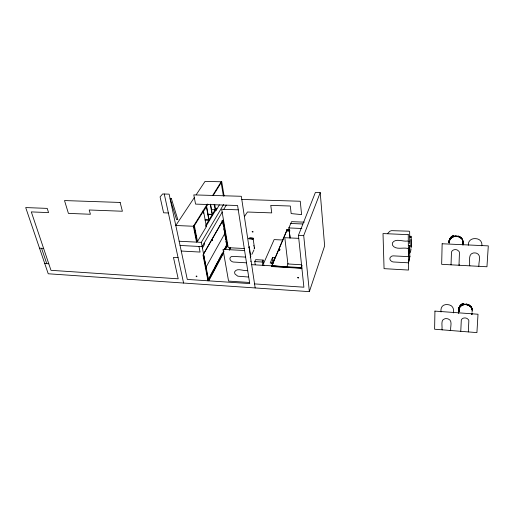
<?xml version="1.0" encoding="UTF-8"?>
<svg xmlns="http://www.w3.org/2000/svg" width="514" height="514" viewBox="0 0 514 514"><rect width="100%" height="100%" fill="white"/><g stroke="black" fill="none" stroke-linecap="round" stroke-linejoin="round"><path stroke-width="0.77" d="M441.031 312.004C440.485 308.895 441.674 305.143 445.22 304.699A8.018 6.02 7.3 0 1 449.647 305.008C453.123 305.939 454.158 309.73 453.419 312.91M449.063 242.685L449.146 241.124A7.626 6.091 3 0 1 449.583 239.723A7.305 5.847 3.5 0 1 450.887 238.001L452.821 236.793A6.881 5.506 3.5 0 1 455.834 236.177M449.23 242.145L449.255 241.426A7.479 5.995 3.5 0 1 449.904 239.357L452.898 236.819L456.265 236.222M463.018 242.043L462.915 244.433M448.998 242.846L449.043 241.342A7.562 6.065 3.5 0 1 449.422 239.768L449.493 239.614A7.157 5.738 3.5 0 1 453.406 236.356M449.043 242.756L449.101 240.584M449.159 242.698L449.223 240.533M449.242 243.064L449.332 240.886M449.326 242.762L449.377 241.111A6.708 5.378 3.5 0 1 449.429 240.314M449.454 242.692L449.493 241.06M409.896 256.056L409.645 257.7A30.365 2.377 -87.5 0 1 409.388 259.082L408.463 262.815L393.313 261.967A4.022 3.212 10.6 0 1 391.707 261.408L390.749 260.675A3.771 3.007 10.7 0 1 390.306 257.302L391.539 256.287A4.003 3.193 10.6 0 1 393.204 255.869L408.418 256.627L409.825 245.429L409.748 256.255M458.809 309.274L458.835 308.747A7.183 5.378 5.8 0 1 459.208 307.359L459.272 307.224A6.798 5.089 5.8 0 1 463.018 304.442A6.553 4.909 5.8 0 1 470.066 305.811A6.843 5.127 5.9 0 1 471.499 307.398L472.231 309.865L472.096 312.184M458.803 311.227L458.938 308.593A7.241 5.403 5.3 0 1 459.368 307.359A6.939 5.185 5.8 0 1 460.621 305.869M458.957 310.989L459.041 308.85A7.1 5.313 5.8 0 1 459.67 307.031L462.529 304.86L465.729 304.423M458.732 313.302L458.745 312.891M458.687 313.071L458.88 307.931M458.861 311.368L458.989 307.88M458.918 310.366L459.021 307.558M463.018 241.15L462.87 244.471L462.902 243.501M463.005 244.587L463.05 241.374L462.382 239.402A7.202 5.776 3.6 0 0 460.859 237.661A6.9 5.532 3.5 0 0 453.406 236.35M463.127 241.214L462.953 245.159M458.906 310.128L458.976 308.355M459.13 308.374L459.021 311.349L459.105 308.259A6.438 4.825 5.8 0 1 459.208 307.301M459.137 311.356L459.259 308.432M463.005 244.336L463.05 243.328M460.775 331.312L461.289 320.196A4.022 2.975 6.3 0 1 461.932 319.04L462.812 318.397A3.771 2.788 6.3 0 1 463.936 318.025A3.72 2.756 6.3 0 1 466.956 318.429L468.286 319.483A4.003 2.962 6.3 0 1 468.845 320.775L468.318 331.916M463.05 244.741L463.101 241.387L462.035 238.946M468.312 245.236C467.971 242.235 470.002 239.389 472.976 238.804A8.68 6.894 2 0 1 477.789 239.016C480.719 239.858 482.447 242.904 481.791 245.853M472.173 308.882L472.122 309.871M471.595 313.97L471.634 313.238M471.595 314.163L471.634 313.424M471.743 314.504L471.807 313.405M471.852 314.574L471.916 313.476M472.122 310.231L472.013 308.567L471.261 307.263M471.974 314.272L472.025 313.437M451.215 238.111L451.639 237.783M254.558 248.667L253.119 238.535M248.686 238.721L253.145 238.933L248.68 238.74M248.654 276.641L248.23 277.001L237.815 276.191L235.078 274.084A5.198 3.964 25.7 0 1 234.686 271.765C237.057 267.453 243.527 271.373 247.208 270.435L247.754 270.859M408.418 256.627L408.495 255.876M408.662 254.372L408.823 252.914M408.906 252.194L409.324 248.834A29.343 2.217 -87.2 0 1 409.574 247.009L409.831 245.583M410.474 252.477L411.046 248.853M409.883 256.248L408.463 262.815M409.272 243.623L409.722 241.111L409.664 231.808L409.157 231.197L391.488 230.657L389.76 231.287L387.556 233.652M411.251 247.568L411.2 237.108L409.844 236.928L411.194 237.127M409.722 241.111L409.485 241.541M408.354 248.044L407.782 248.455C403.104 247.131 395.774 250.267 392.6 245.339A5.872 4.761 9.8 0 1 392.542 242.704C395.838 237.879 403.111 242.01 407.724 240.989L408.302 241.464M178.082 257.662L173.469 257.398L178.204 278.813L50.989 270.319L31.315 211.909L48.567 212.597L47.211 208.388L25.7 207.572L48.232 273.776L309.357 291.656L324.636 245.91L320.222 192.621L315.378 192.487L298.428 235.335L303.896 287.204L254.558 283.908M301.936 265.314L301.108 267.569L301.23 268.706L301.949 268.751M301.981 265.738L301.159 268L271.527 266.252L286.671 230.638L289.812 230.773M309.357 291.656L303.71 235.573L320.222 192.621M286.613 267.421L286.639 266.682L271.488 265.976L271.604 266.541L301.185 268.282M288.026 263.476L286.683 267.428M290.037 238.175L288.874 227.94L291.573 221.656L304.288 222.157M271.912 265.815L286.703 230.908L289.838 231.043M286.838 229.636L286.709 231.313L286.838 229.636L289.202 229.732M450.001 239.723L449.846 240.083L450.065 239.582M271.424 263.56L272.902 260.097L272.561 257.469L275.697 257.642M272.561 257.469L270.184 263.001L273.352 263.181M229.45 248.827L229.629 248.41M263.547 263.573L274.142 239.601L282.925 240.019M471.126 307.757L471.055 307.468M262.686 265.134L262.243 262.012L263.11 260.071L255.67 259.654L254.783 261.581L255.24 264.697M248.808 247.639L249.277 246.688L250.787 256.627L250.318 257.61M459.754 307.34L459.612 307.655L459.818 307.218M254.488 247.915L254.231 248.468L254.141 247.889M251.86 254.391L254.006 249.862M212.224 240.289L212.61 239.601L212.481 240.379L212.301 239.582L211.986 240.334M250.26 257.713L250.678 256.73M208.555 279.532L223.892 250.768M224.637 249.361L226.88 245.152L222.742 220.904L202.985 255.021L207.874 280.214M223.956 251.487L208.645 280.265L207.405 280.181L207.521 280.772M225.081 249.386L227.316 245.172L226.154 245.114M223.686 252.766L208.761 280.85L201.321 242.357L223.577 204.521M225.55 249.251L227.728 245.152M208.247 279.507L209.744 276.705M210.496 275.298L213.863 268.989M214.608 267.582L217.981 261.273M218.726 259.866L222.099 253.556M224.342 249.348L226.218 245.84M449.551 238.856L449.84 238.316M279.867 250.048L279.198 250.189L279.873 249.804M224.875 233.414L205.523 268.083M205.51 268.025L205.915 267.897M206.14 268.083L203.39 254.835M227.413 245.743L223.179 220.885L223.506 220.313L222.318 220.268L222.26 222.389M203.383 254.327L222.446 220.892M202.432 247.973L204.405 244.561L204.142 243.173M222.254 212.038L202.143 246.611L180.054 245.461M223.86 209.269L226.276 205.118M459.317 306.408L459.6 305.939M197.357 240.738L196.534 242.113L193.399 226.256L207.303 204.013M205.998 226.301L216.857 208.151M203.499 211.023L194.382 225.64L193.804 225.614L196.926 241.458L197.498 241.49L206.397 226.59L203.499 211.023L202.934 211.003L203.371 213.336M214.158 204.328L215.289 210.772L215.829 210.791L219.356 204.887M205.69 225.492L215.462 209.211M196.187 194.761L205.054 181.397L221.733 181.789L213.156 195.538L212.61 195.526L221.206 181.776M203.306 211.749L207.945 204.302M459.33 264.736L458.996 265.256L459.452 252.676A4.221 3.347 4.2 0 0 458.848 251.237L457.428 250.093A3.919 3.116 4.2 0 0 454.241 249.733A3.971 3.155 4.2 0 0 453.059 250.196L452.134 250.948A4.234 3.36 4.2 0 0 451.472 252.271L451.035 264.826L450.772 264.273M244.388 216.625L247.433 212.012L271.726 212.892L270.769 205.382L290.326 206.024L291.155 213.593L301.596 214.601L300.253 201.25L241.792 199.438M194.414 197.434L175.801 225.492L193.399 226.256M460.615 305.869L462.459 304.847A6.534 4.883 5.8 0 1 465.324 304.384M461.328 305.663L460.897 305.946L462.028 305.252M453.766 235.508L453.47 235.611A7.023 5.635 3.5 0 0 451.086 236.89M460.788 304.706A6.669 4.999 5.8 0 1 463.056 303.633L463.339 303.549M478.341 266.297L478.932 265.866C478.399 261.954 481.843 255.066 476.542 253.196A6.162 4.838 2.7 0 0 473.137 253.029C467.701 254.353 470.381 261.523 469.436 265.352L469.982 265.847M451.022 238.284L450.187 239.254M450.129 330.463L450.669 330.097C450.206 326.583 452.93 320.505 448.176 318.937A5.686 4.221 7.8 0 0 445.04 318.699C440.132 319.657 442.657 326.082 441.931 329.397L442.438 329.847M220.634 182.688L221.168 182.701L223.397 196.097M409.356 236.196L411.251 236.305M238.265 209.847L221.662 209.256L228.197 247.684L244.278 248.519M211.241 209.648L215.115 209.783M253.363 238.155L249.136 237.943M207.675 214.197L210.798 214.319M168.374 212.982L163.6 212.802L160.079 196.913L162.636 193.964L169.125 194.157L187.289 279.417L249.733 283.587L237.59 205.516L195.564 204.109L193.797 194.883L241.317 196.29L255.169 287.943M208.273 214.531L212.179 214.679L210.354 204.476M205.902 219.748L209.063 219.876L206.609 206.448M204.925 220.024L208.877 220.185L206.422 206.75M290.757 223.487L302.765 223.969M221.99 220.84L223.179 220.885M288.874 227.94L301.84 228.492M205.838 226.565L206.397 226.59M286.587 230.227L289.742 230.368M409.831 236.633L410.93 236.678M298.428 235.335L303.71 235.573M298.743 238.348L284.807 237.699L287.904 263.971L301.532 264.755M250.222 238.053L252.323 238.149M408.572 245.429L409.684 245.461M251.899 239.036L252.849 239.081M179.155 241.239L201.321 242.357M244.593 250.511L223.012 249.374L228.563 281.107L249.566 282.494M181.243 251.038L200.062 252.066L198.963 246.444M245.615 257.084L232.431 256.377A3.643 2.801 26.7 0 0 231.056 256.762L230.137 257.732A3.386 2.609 26.8 0 0 230.311 259.981A3.425 2.641 26.8 0 0 230.979 260.829L231.898 261.51A3.656 2.814 26.8 0 0 233.362 262.031L246.508 262.821M203.608 255.015L208.183 280.233M272.902 260.097L274.502 260.187M39.52 248.172L43.606 248.403M254.783 261.581L262.243 262.012M251.654 264.671L301.827 267.614M271.488 265.976L286.568 266.856M274.772 266.271L278.736 266.503M283.497 266.779L286.639 266.682M44.744 263.521L48.785 263.778M460.801 306.093L459.985 306.762L460.139 307.121M250.485 261.112L250.999 261.305M289.125 227.696L289.581 227.439M459.163 236.813L459.76 237.089M468.472 305.04L469.038 305.303M471.177 307.006L471.756 307.925M462.125 239.241L462.786 240.616M41.563 248.288L46.761 263.65M164.255 194.009L183.588 283.047M194.382 225.64L197.498 241.49M194.022 226.642L196.74 240.417M204.283 259.448L204.578 260.983M205.324 264.826L205.619 266.361M210.541 204.18L212.359 214.377M214.762 204.688L215.829 210.791M222.845 223.249L223.115 224.817M223.789 228.743L224.053 230.317M224.322 231.885L224.592 233.452M224.856 234.982L225.119 236.543M225.389 238.104L225.652 239.672M225.922 241.233L226.192 242.794M221.733 181.789L224.085 195.956M253.8 245.551L253.884 246.135M263.11 260.071L263.868 265.526M289.279 229.925L289.626 233.015M289.806 234.557L290.153 237.648M410.943 239.453L410.982 246.784M229.899 249.117A5.558 4.318 27 0 1 230.086 248.622M229.822 249.078A5.782 4.497 27 0 1 230.002 248.442M229.328 250.267A5.95 4.62 27 0 1 230.304 247.485M229.668 248.93A5.847 4.542 27 0 1 229.925 248.313M229.771 249.123A5.84 4.542 27 0 1 229.989 248.256M459.535 307.064A6.258 4.69 5.8 0 1 459.76 306.64M460.036 306.235A6.258 4.69 5.8 0 1 460.364 305.856M462.696 304.449A6.258 4.69 5.8 0 1 463.846 304.179M471.646 308.374A6.258 4.69 5.8 0 1 471.711 308.85M461.598 305.483A6.078 4.555 5.9 0 1 462.189 305.188M462.504 305.059A6.078 4.555 5.9 0 1 463.84 304.712M466.378 304.712A6.078 4.555 5.9 0 1 467.785 305.072M469.044 305.669A6.078 4.555 5.9 0 1 469.61 306.048M459.6 307.462A6.29 4.716 5.8 0 1 459.85 306.948M462.696 304.982A6.123 4.587 5.9 0 1 464.187 304.654M466.455 304.718A6.123 4.587 5.9 0 1 467.913 305.11M469.256 305.785A6.123 4.587 5.9 0 1 469.809 306.183M459.079 308.888A6.393 4.787 5.9 0 1 463.789 304.551M464.759 304.461A6.393 4.787 5.9 0 1 465.658 304.474M466.596 304.59A6.393 4.787 5.9 0 1 467.483 304.802M468.395 305.136A6.393 4.787 5.9 0 1 471.466 307.944M471.711 308.625A6.393 4.787 5.9 0 1 471.826 309.377M459.111 308.49A6.374 4.774 5.8 0 1 459.201 307.783M459.426 307.096A6.374 4.774 5.8 0 1 459.651 306.665M459.934 306.254A6.374 4.774 5.8 0 1 460.268 305.869M462.928 304.352A6.374 4.774 5.8 0 1 463.814 304.159M471.826 309.152A6.374 4.774 5.8 0 0 471.634 307.957A6.444 4.825 5.9 0 0 465.356 304.333A6.444 4.825 5.9 0 0 459.253 307.623M459.028 308.805A6.444 4.825 5.9 0 1 459.175 307.854M471.691 308.265A6.444 4.825 5.9 0 1 471.878 309.229M459.484 306.627A6.438 4.825 5.8 0 1 459.741 306.203M459.889 305.997A6.438 4.825 5.8 0 1 461.309 304.763M461.816 304.494A6.438 4.825 5.8 0 1 462.349 304.262M462.915 304.076A6.438 4.825 5.8 0 1 463.808 303.883M466.326 303.87A6.438 4.825 5.8 0 1 466.95 303.986M468.138 304.339A6.438 4.825 5.8 0 1 468.421 304.461M468.967 304.725A6.438 4.825 5.8 0 1 469.488 305.027M470.606 305.939A6.438 4.825 5.8 0 1 470.792 306.145M471.126 306.569A6.438 4.825 5.8 0 1 471.402 307.019M471.621 307.481A6.438 4.825 5.8 0 1 471.897 308.676M460.872 304.699A6.56 4.922 5.8 0 1 463.101 303.645M449.776 239.505A6.586 5.288 3.5 0 1 450.007 239.023M450.296 238.554A6.586 5.288 3.5 0 1 450.637 238.117M452.519 236.71A6.586 5.288 3.5 0 1 453.676 236.267M452.365 237.288A6.451 5.172 3.5 0 1 457.801 236.703M458.578 236.941A6.451 5.172 3.5 0 1 459.285 237.243M460.004 237.654A6.451 5.172 3.5 0 1 460.685 238.168M449.84 239.916A6.624 5.313 3.5 0 1 450.097 239.331M449.3 241.484A6.727 5.397 3.5 0 1 458.122 236.607M459.953 237.397A6.727 5.397 3.5 0 1 460.724 237.931M462.356 240.012A6.727 5.397 3.5 0 1 462.613 240.77M449.66 239.537A6.708 5.378 3.5 0 1 449.891 239.042M450.187 238.567A6.708 5.378 3.5 0 1 450.54 238.123M452.455 236.684A6.708 5.378 3.5 0 1 453.631 236.234M462.337 239.588A6.708 5.378 3.5 0 1 462.536 240.102M449.249 241.4A6.785 5.442 3.5 0 1 451.588 237.391M451.851 237.224A6.785 5.442 3.5 0 1 461.199 238.2M461.411 238.419A6.785 5.442 3.5 0 1 461.611 238.644M461.964 239.113A6.785 5.442 3.5 0 1 462.118 239.357M462.388 239.858A6.785 5.442 3.5 0 1 462.728 240.912M449.287 240.886A6.778 5.436 3.5 0 1 449.435 239.813M449.609 239.293A6.778 5.436 3.5 0 1 449.988 238.554M450.142 238.316A6.778 5.436 3.5 0 1 450.502 237.866M450.694 237.654A6.778 5.436 3.5 0 1 450.913 237.449M451.138 237.25A6.778 5.436 3.5 0 1 451.626 236.883M451.89 236.716A6.778 5.436 3.5 0 1 452.436 236.421M452.725 236.286A6.778 5.436 3.5 0 1 453.624 235.965M458.205 235.977A6.778 5.436 3.5 0 1 458.822 236.183M459.702 236.588A6.778 5.436 3.5 0 1 459.985 236.742M460.248 236.909A6.778 5.436 3.5 0 1 460.512 237.089M460.762 237.275A6.778 5.436 3.5 0 1 461.225 237.686M461.444 237.905A6.778 5.436 3.5 0 1 461.643 238.13M461.823 238.361A6.778 5.436 3.5 0 1 462.15 238.843M462.414 239.344A6.778 5.436 3.5 0 1 462.619 239.865M451.176 236.896A6.913 5.545 3.5 0 1 453.515 235.637M252.194 231.621C253.036 233.414 253.614 230.445 252.194 231.621M434.934 311.105L434.613 329.223L476.921 332.603L478.007 314.24L434.934 311.105M442.143 243.758L441.667 264.318L486.951 266.766L488.3 245.878L442.143 243.758M279.86 249.605L279.186 249.984L279.86 249.605M297.715 277.618C298.499 279.32 299.161 276.532 297.715 277.618M196.162 276.166C196.56 277.843 197.723 275.498 196.162 276.166M171.374 198.667L170.102 198.738L176.565 219.651L177.818 219.6L171.374 198.667M120.141 202.452L64.513 200.563L68.42 213.387L90.419 214.261L89.198 209.982L122.396 211.241L120.141 202.452M408.251 234.654L383.014 233.574L384.061 268.655L408.514 270.056L408.251 234.654"/></g></svg>
